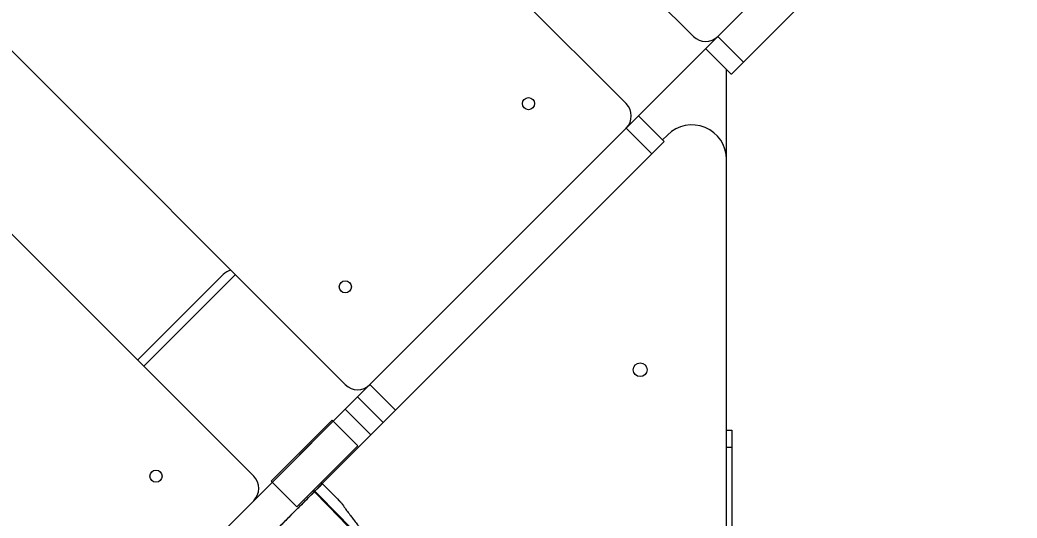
# Model space of a CAD drawing. Header units: millimetres. Extents: x -6028 to 5958, y -6064 to 4137.
# Drawn here: x 700 to 1278, y 1128 to 1416 of the extents above; entities that cross this region are included whole.
import ezdxf

# ---------------------------------------------------------------- set-up
doc = ezdxf.new("R2010")
doc.units = ezdxf.units.MM
for name, color, linetype in [('DIKOM_ОБЪЕКТ', 7, 'Continuous'), ('DIKOM_РАЗМЕР_ЗОНА', 7, 'Continuous'), ('DIKOM_РАЗМЕР_ОБЪЕКТА', 7, 'Continuous')]:
    doc.layers.add(name, color=color, linetype=linetype)
doc.styles.add('style1', font='arial.ttf', dxfattribs={"width": 0.8})
doc.dimstyles.new('1-50', dxfattribs={"dimtxt": 300, "dimasz": 200, "dimexe": 100, "dimexo": 0, "dimgap": 100, "dimtad": 1, "dimtxsty": 'style1', "dimcen": 200, "dimclrd": 7, "dimclre": 7, "dimclrt": 7, "dimadec": 1, "dimazin": 2, "dimtfac": 1, "dimtmove": 0, "dimatfit": 2, "dimfxl": 0, "dimlwd": 25, "dimlwe": 18, "dimarcsym": 0})

# ---------------------------------------------------------------- blocks, each defined once
blk = doc.blocks.new('*D9')
at = {"layer": 'Defpoints', "color": 0, "transparency": 16777216}
for p in [(-6027.56, 1459.58), (4556.58, 1382.7), (4556.58, -5964.37)]:
    blk.add_point(p, dxfattribs=at)
at = {"layer": 'DIKOM_РАЗМЕР_ЗОНА', "color": 7, "lineweight": 18, "transparency": 16777216}
for p, q in [((-6027.56, 1459.58), (-6027.56, -6064.37)), ((4556.58, 1382.7), (4556.58, -6064.37))]:
    blk.add_line(p, q, dxfattribs=at)
at = {"layer": 'DIKOM_РАЗМЕР_ЗОНА', "color": 7, "lineweight": 25, "transparency": 16777216}
blk.add_line((-5827.56, -5964.37), (4356.58, -5964.37), dxfattribs=at)
at = {"layer": 'DIKOM_РАЗМЕР_ЗОНА', "color": 7, "transparency": 16777216}
for points in [[(-5827.56, -5931.03), (-5827.56, -5997.7), (-6027.56, -5964.37)], [(4356.58, -5931.03), (4356.58, -5997.7), (4556.58, -5964.37)]]:
    blk.add_solid(points, dxfattribs=at)
at = {"layer": 'DIKOM_РАЗМЕР_ЗОНА', "color": 7, "transparency": 16777216, "insert": (157.08, -5711.2), "char_height": 300, "attachment_point": 5, "style": 'style1'}
blk.add_mtext('10600', dxfattribs=at)
blk = doc.blocks.new('*D11')
at = {"layer": 'Defpoints', "color": 0, "transparency": 16777216}
for p in [(259.43, 2965.58), (1920.55, -3002.33), (4022.59, -3002.33)]:
    blk.add_point(p, dxfattribs=at)
at = {"layer": 'DIKOM_РАЗМЕР_ОБЪЕКТА', "color": 7, "lineweight": 18, "transparency": 16777216}
for p, q in [((259.43, 2965.58), (4122.59, 2965.58)), ((1920.55, -3002.33), (4122.59, -3002.33))]:
    blk.add_line(p, q, dxfattribs=at)
at = {"layer": 'DIKOM_РАЗМЕР_ОБЪЕКТА', "color": 7, "lineweight": 25, "transparency": 16777216}
blk.add_line((4022.59, 2765.58), (4022.59, -2802.33), dxfattribs=at)
at = {"layer": 'DIKOM_РАЗМЕР_ОБЪЕКТА', "color": 7, "transparency": 16777216}
for points in [[(3989.25, 2765.58), (4055.92, 2765.58), (4022.59, 2965.58)], [(3989.25, -2802.33), (4055.92, -2802.33), (4022.59, -3002.33)]]:
    blk.add_solid(points, dxfattribs=at)
at = {"layer": 'DIKOM_РАЗМЕР_ОБЪЕКТА', "color": 7, "transparency": 16777216, "insert": (3769.41, -24.42), "char_height": 300, "attachment_point": 5, "rotation": 90, "style": 'style1'}
blk.add_mtext('6000', dxfattribs=at)
blk = doc.blocks.new('*D12')
at = {"layer": 'Defpoints', "color": 0, "transparency": 16777216}
for p in [(3056.58, 1987.9), (-4027.97, 676.5), (3056.58, -3714.77)]:
    blk.add_point(p, dxfattribs=at)
at = {"layer": 'DIKOM_РАЗМЕР_ОБЪЕКТА', "color": 7, "lineweight": 18, "transparency": 16777216}
for p, q in [((3056.58, 1987.9), (3056.58, -3814.77)), ((-4027.97, 676.5), (-4027.97, -3814.77))]:
    blk.add_line(p, q, dxfattribs=at)
at = {"layer": 'DIKOM_РАЗМЕР_ОБЪЕКТА', "color": 7, "lineweight": 25, "transparency": 16777216}
blk.add_line((-3827.97, -3714.77), (2856.58, -3714.77), dxfattribs=at)
at = {"layer": 'DIKOM_РАЗМЕР_ОБЪЕКТА', "color": 7, "transparency": 16777216}
for points in [[(-3827.97, -3681.44), (-3827.97, -3748.11), (-4027.97, -3714.77)], [(2856.58, -3681.44), (2856.58, -3748.11), (3056.58, -3714.77)]]:
    blk.add_solid(points, dxfattribs=at)
at = {"layer": 'DIKOM_РАЗМЕР_ОБЪЕКТА', "color": 7, "transparency": 16777216, "insert": (20, -3461.6), "char_height": 300, "attachment_point": 5, "style": 'style1'}
blk.add_mtext('7100', dxfattribs=at)

msp = doc.modelspace()

# ---------------------------------------------------------------- linework, layer by layer
at = {"layer": 'DIKOM_ОБЪЕКТ', "color": 7, "linetype": 'Continuous', "lineweight": 15}
for p, q in [((-97.655, 2594.344), (1090.284, 1406.405)), ((1051.393, 1367.514), (-136.546, 2555.453)), ((-299.181, 2392.819), (888.758, 1204.879)), ((835.721, 1151.842), (-352.219, 2339.781)), ((1104.426, 1406.405), (1252.918, 1554.897)), ((1267.768, 1540.048), (1119.275, 1391.555)), ((1104.426, 1406.405), (1051.393, 1353.372)), ((1104.426, 1406.405), (1119.275, 1391.555)), ((1112.204, 1384.484), (1097.355, 1399.334)), ((1109.433, 1335.209), (1109.433, 1387.255)), ((1058.464, 1360.443), (1073.313, 1345.593)), ((902.901, 1204.879), (1051.393, 1353.372)), ((1066.242, 1338.522), (1051.393, 1353.372)), ((1075.291, 1349.352), (1072.423, 1346.484)), ((1066.242, 1338.522), (917.75, 1190.03)), ((1109.433, 933.494), (1109.433, 1335.209)), ((818.048, 1268.519), (768.546, 1219.017)), ((825.119, 1268.519), (772.081, 1215.481)), ((902.901, 1204.879), (835.721, 1137.7)), ((902.901, 1204.879), (917.75, 1190.03)), ((910.679, 1182.959), (895.83, 1197.808)), ((888.758, 1190.737), (835.721, 1137.7)), ((903.608, 1175.888), (888.758, 1190.737)), ((845.853, 1148.934), (881.209, 1184.29)), ((896.058, 1169.44), (881.209, 1184.29)), ((1109.433, 1178.494), (1112.433, 1178.494)), ((1112.433, 1178.494), (1112.433, 1168.494)), ((903.608, 1175.888), (281.354, 553.634)), ((860.703, 1134.085), (896.058, 1169.44)), ((1112.433, 1168.494), (1109.433, 1168.494)), ((1112.433, 1168.494), (1112.433, 938.494)), ((860.703, 1134.085), (845.853, 1148.934)), ((687.228, 989.207), (835.721, 1137.7)), ((870.927, 1142.894), (870.916, 1142.883)), ((884.982, 1137.841), (885.025, 1137.884)), ((885.099, 1137.798), (885.025, 1137.884)), ((885.15, 1137.778), (885.056, 1137.894))]:
    msp.add_line(p, q, dxfattribs=at)
at = {"layer": 'DIKOM_ОБЪЕКТ', "color": 7, "linetype": 'Continuous', "lineweight": 15, "flags": 128}
for points in [[(1119.275, 1391.555), (1117.896, 1390.176), (1116.569, 1388.85), (1115.347, 1387.627), (1114.275, 1386.555), (1113.396, 1385.676), (1112.742, 1385.023), (1112.34, 1384.62), (1112.204, 1384.484)], [(1073.313, 1345.593), (1073.177, 1345.458), (1072.775, 1345.055), (1072.122, 1344.402), (1071.242, 1343.522), (1070.171, 1342.451), (1068.948, 1341.228), (1067.622, 1339.902), (1066.242, 1338.522)], [(917.75, 1190.03), (916.37, 1188.651), (915.044, 1187.324), (913.821, 1186.102), (912.75, 1185.03), (911.87, 1184.151), (911.217, 1183.497), (910.815, 1183.095), (910.679, 1182.959)], [(910.679, 1182.959), (910.543, 1182.823), (910.141, 1182.421), (909.487, 1181.767), (908.608, 1180.888), (907.536, 1179.816), (906.314, 1178.594), (904.987, 1177.267), (903.608, 1175.888)], [(869.758, 1143.141), (869.748, 1143.103), (869.753, 1143.073)], [(871.162, 1143.13), (871.125, 1143.092), (871.063, 1143.03), (870.977, 1142.945), (870.927, 1142.895)], [(900.396, 1112.827), (885.909, 1128.103), (871.162, 1143.13)], [(870.916, 1142.883), (885.663, 1127.857), (900.15, 1112.581)]]:
    msp.add_lwpolyline(points, dxfattribs=at)
at = {"layer": 'DIKOM_ОБЪЕКТ', "color": 7, "linetype": 'Continuous', "lineweight": 15}
for centre, radius in [((994.824, 1367.514), 3.5), ((888.758, 1261.448), 3.5), ((1059.433, 1213.494), 4), ((779.152, 1151.842), 3.5)]:
    msp.add_circle(centre, radius, dxfattribs=at)
for centre, radius, start, end in [((1097.355, 1413.476), 10, 225, 315), ((1044.322, 1360.443), 10, 315, 45), ((1089.433, 1335.209), 20, 0, 135), ((825.119, 1261.448), 10, 105, 135), ((895.83, 1211.95), 10, 225, 315), ((828.65, 1144.771), 10, 315, 45), ((870.22, 1142.188), 1, 44.953329, 135), ((870.209, 1142.188), 0.992, 44.504429, 134.545676), ((870.455, 1142.433), 0.993, 44.531123, 134.569259), ((874.844, 1146.813), 1, 43.789112, 132.691538)]:
    msp.add_arc(centre, radius, start, end, dxfattribs=at)
for points, knots in [([(871.162, 1143.13), (871.687, 1143.654), (873.1, 1145.067), (874.617, 1146.584), (875.52, 1147.487), (875.459, 1147.426), (875.438, 1147.405)], [0, 0, 0, 0, 0.1895368, 0.5106447, 0.8319965, 1, 1, 1, 1]), ([(875.542, 1147.509), (877.612, 1145.446), (880.801, 1142.266), (883.927, 1139.023), (885.026, 1137.884)], [0, 0, 0, 0, 0.648695, 1, 1, 1, 1]), ([(388.211, 660.181), (390.716, 662.686), (397.517, 669.486), (409.109, 681.078), (423.095, 695.064), (437.598, 709.567), (452.54, 724.509), (467.855, 739.823), (483.496, 755.465), (499.445, 771.414), (515.669, 787.638), (532.116, 804.084), (548.707, 820.675), (565.366, 837.334), (582.043, 854.01), (598.707, 870.675), (615.334, 887.301), (631.87, 903.838), (648.24, 920.208), (664.366, 936.334), (680.197, 952.164), (695.699, 967.666), (710.853, 982.82), (725.615, 997.582), (739.918, 1011.885), (753.693, 1025.66), (766.893, 1038.86), (779.484, 1051.451), (791.457, 1063.424), (802.781, 1074.748), (813.404, 1085.371), (823.275, 1095.243), (831.932, 1103.899), (839.485, 1111.452), (846.055, 1118.022), (852.009, 1123.976), (857.323, 1129.29), (861.953, 1133.92), (865.886, 1137.853), (868.842, 1140.809), (870.316, 1142.283), (870.916, 1142.883)], [0, 0, 0, 0, 0.01565291, 0.04248996, 0.06941155, 0.09637639, 0.12334103, 0.15026277, 0.17709983, 0.20393691, 0.23085866, 0.25782338, 0.28478815, 0.31170978, 0.33854686, 0.36538395, 0.39230558, 0.41927032, 0.4462351, 0.4731568, 0.49999376, 0.52683081, 0.55375251, 0.58071721, 0.60768195, 0.63460373, 0.66144093, 0.68827771, 0.71519948, 0.74216399, 0.76912897, 0.79605048, 0.82288744, 0.84596686, 0.86916829, 0.89239736, 0.91562648, 0.93882828, 0.96158813, 0.98434809, 1, 1, 1, 1]), ([(885.025, 1137.884), (885.025, 1137.883), (885.027, 1137.875), (885.107, 1137.782), (885.336, 1137.536), (885.607, 1137.25), (885.808, 1137.041), (885.909, 1136.936)], [0, 0, 0, 0, 0.0639558, 0.38862, 0.6455884, 0.8223108, 1, 1, 1, 1]), ([(885.098, 1137.797), (885.098, 1137.798), (885.093, 1137.803), (885.122, 1137.768), (885.216, 1137.665), (885.43, 1137.437), (885.687, 1137.166), (885.856, 1136.992), (885.914, 1136.932)], [0, 0, 0, 0, 0.0055038, 0.121093, 0.3494819, 0.6477575, 0.8788689, 1, 1, 1, 1]), ([(885.909, 1136.936), (886.015, 1136.827), (886.224, 1136.61), (886.51, 1136.307), (886.766, 1136.028), (886.819, 1135.958), (886.849, 1135.918)], [0, 0, 0, 0, 0.1848955, 0.3686014, 0.6500748, 1, 1, 1, 1]), ([(886.849, 1135.918), (886.957, 1135.737), (887.175, 1135.371), (887.818, 1134.454), (888.141, 1133.993)], [0, 0, 0, 0, 0.49649765, 1, 1, 1, 1]), ([(888.141, 1133.993), (888.571, 1133.394), (889.437, 1132.185), (891.117, 1129.918), (892.839, 1127.637), (894.495, 1125.475), (896.346, 1123.091), (898.371, 1120.52), (900.535, 1117.811), (902.843, 1114.963), (905.305, 1111.969), (907.884, 1108.881), (910.534, 1105.754), (913.263, 1102.583), (916.08, 1099.357), (918.009, 1097.192), (918.973, 1096.11)], [0, 0, 0, 0, 0.1001212, 0.2018951, 0.2673157, 0.332736, 0.4000651, 0.4673951, 0.533026, 0.5986551, 0.6662111, 0.7337667, 0.7993715, 0.8649764, 0.9324879, 1, 1, 1, 1])]:
    msp.add_open_spline(points, degree=3, knots=knots, dxfattribs=at)

# ---------------------------------------------------------------- dimensions: what is measured, and where the dimension line sits
at = {"layer": 'DIKOM_РАЗМЕР_ЗОНА'}
dim = msp.add_linear_dim(base=(4556.575, -5964.368), p1=(-6027.562, 1459.576), p2=(4556.575, 1382.704), text='10600', dimstyle='1-50', dxfattribs=at)
dim.commit()
dim.dimension.update_dxf_attribs({"geometry": '*D9', "text_midpoint": (157.08, -5964.368), "dimtype": 160})
at = {"layer": 'DIKOM_РАЗМЕР_ОБЪЕКТА'}
dim = msp.add_linear_dim(base=(4022.586, -3002.33), p1=(259.433, 2965.575), p2=(1920.546, -3002.33), angle=90, text='6000', dimstyle='1-50', dxfattribs=at)
dim.commit()
dim.dimension.update_dxf_attribs({"geometry": '*D11', "text_midpoint": (4022.586, -24.423), "dimtype": 160})
dim = msp.add_linear_dim(base=(3056.575, -3714.774), p1=(-4027.972, 676.501), p2=(3056.575, 1987.897), text='7100', dimstyle='1-50', dxfattribs=at)
dim.commit()
dim.dimension.update_dxf_attribs({"geometry": '*D12', "text_midpoint": (20, -3714.774), "dimtype": 160})

doc.saveas('drawing.dxf')
